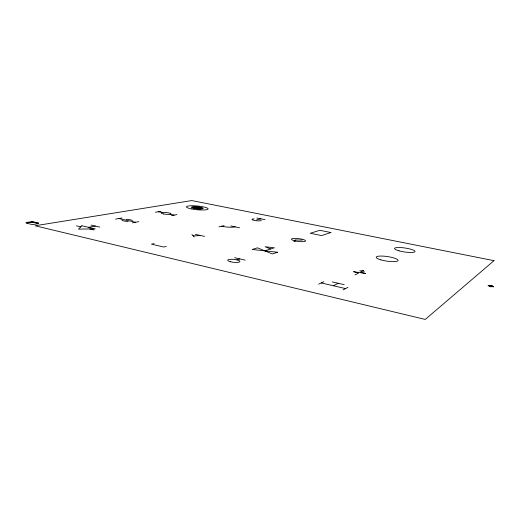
<?xml version="1.0" encoding="UTF-8"?>
<svg xmlns="http://www.w3.org/2000/svg" width="520" height="520" viewBox="0 0 520 520"><rect width="100%" height="100%" fill="white"/><g stroke="black" fill="none" stroke-linecap="round" stroke-linejoin="round"><path stroke-width="0.78" d="M491.673 286.533L492.005 286.195M489.749 286.117L490.087 285.786M343.135 289.894L347.965 287.333M333.333 285.747L338.24 283.289M355.004 274.892L358.488 273.15L353.574 271.661L365.593 273.539L360.659 272.058L363.409 270.68L364.24 271.889M318.689 284.161L323.824 281.73M236.841 259.87L239.824 258.908M264.856 250.861L274.404 247.786L265.148 246.772L270.641 248.995M293.839 241.534L295.51 241M166.257 246.383L163.683 247.019L151.476 244.166L154.089 243.555M256.607 219.889L260.949 218.862M218.966 226.837L224.1 225.641M132.405 222.859L138.814 221.669M171.411 215.625L176.897 214.611M88.517 227.311L95.42 226.077M115.564 219.115L122.103 217.984M155.409 212.238L161.018 211.269M37.31 223.249L38.538 223.054L32.962 221.728L31.72 221.917L38.669 223.613L32.428 224.594L26 223.054L32.974 221.975L31.707 221.669L26.032 222.541L27.306 222.846M359.743 270.894L363.409 270.68M294.814 239.974L302.218 240.084M256.887 218.042L265.031 219.687M230.912 225.959L239.571 227.78M158.23 211.75L162.181 212.583M170.15 214.266L174.167 215.111M489.853 286.15L491.556 286.514M195.364 234.364L204.542 236.392M118.853 218.55L135.629 222.261M234.578 257.706L245.108 260.124M91.085 225.076L99.781 227.084M332.267 281.911L344.26 284.681M76.473 225.862L80.769 226.863M89.694 228.95L94.068 229.964M321.276 282.939L345.572 288.6M191.945 234.559L194.253 237.003M261.261 220.35A4.68 0.845 6.2 0 1 257.582 220.825A4.68 0.845 6.2 0 1 252.291 219.752A4.68 0.845 6.2 0 1 254.163 218.914M235.228 226.869A9.971 1.905 5.8 0 1 221.546 226.239M199.94 235.372A10.862 2.23 5.1 0 1 193.089 235.775M128.2 221.481A5.311 1.021 4.3 0 1 121.895 220.077M126.191 219.323A5.311 1.021 4.3 0 1 132.47 220.708M198.66 207.974L195.949 207.727L198.627 208.026M493.714 286.559L493.382 286.897L488.046 285.76L488.391 285.422L493.714 286.559M492.238 285.831L491.218 286.851L489.515 286.488L490.536 285.467L492.238 285.831M81.874 225.771L78.494 229.106L95.225 228.872L81.874 225.771M494 260.676L425.243 319.442L35.074 225.758L191.756 200.558L494 260.676M277.505 252.239L272.382 253.962L257.524 247.839L252.194 249.477L277.505 252.239M330.876 232.525L321.607 235.586L310.297 233.279L319.82 230.295L330.876 232.525M399.061 250.842A10.374 1.996 8.5 0 0 415.025 251.596A10.374 1.996 8.5 0 0 400.276 247.533A10.374 1.996 8.5 0 0 399.061 250.842M380.829 259.844A11.076 2.301 8.4 0 0 398.073 260.572A11.076 2.301 8.4 0 0 382.544 256.081A11.076 2.301 8.4 0 0 380.829 259.844M294.561 240.78A7.144 1.43 6.9 0 0 305.604 240.962A7.144 1.43 6.9 0 0 295.412 238.388A7.144 1.43 6.9 0 0 294.561 240.78M230.315 261.722A6.162 1.456 5.8 0 0 239.922 261.56A6.162 1.456 5.8 0 0 231.205 259.279A6.162 1.456 5.8 0 0 230.315 261.722M195.923 208.084A2.496 0.429 5.4 0 0 199.784 208.111A2.496 0.429 5.4 0 0 196.203 207.363A2.496 0.429 5.4 0 0 195.923 208.084M195.299 208.189A3.627 0.624 5.4 0 0 200.909 208.228A3.627 0.624 5.4 0 0 195.696 207.142A3.627 0.624 5.4 0 0 195.299 208.189M194.681 208.299A4.764 0.819 5.4 0 0 202.033 208.344A4.764 0.819 5.4 0 0 195.189 206.928A4.764 0.819 5.4 0 0 194.681 208.299M194.064 208.41A5.896 1.014 5.4 0 0 203.158 208.462A5.896 1.014 5.4 0 0 194.675 206.707A5.896 1.014 5.4 0 0 194.064 208.41M191.367 208.904A10.888 1.866 5.4 0 0 208.104 208.975A10.888 1.866 5.4 0 0 192.381 205.751A10.888 1.866 5.4 0 0 191.367 208.904M163.592 213.967A4.875 0.884 4.9 0 0 171.002 213.863A4.875 0.884 4.9 0 0 163.852 212.453A4.875 0.884 4.9 0 0 163.592 213.967"/></g></svg>
